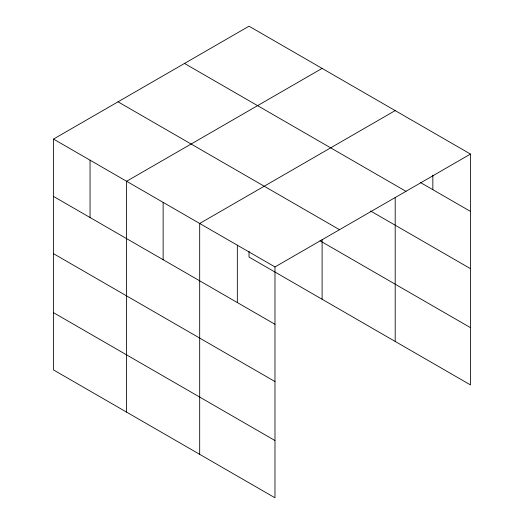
<?xml version="1.0" encoding="UTF-8"?>
<svg xmlns="http://www.w3.org/2000/svg" width="524" height="524" viewBox="0 0 524 524"><rect width="100%" height="100%" fill="white"/><g stroke="black" fill="none" stroke-linecap="round" stroke-linejoin="round"><path stroke-width="0.79" d="M395.194 197.391L395.194 341.445M249.018 251.323L249.018 257.055L470.493 384.924L470.493 154.069L249.018 26.2L53.507 139.076L53.507 369.931L274.982 497.8L274.982 266.945L53.507 139.076M322.103 68.395L126.592 181.278L126.592 412.126M395.194 110.597L199.683 223.473L199.683 454.321M274.982 266.945L470.493 154.069M420.294 182.437L470.493 211.421M184.494 63.45L405.976 191.319M370.592 211.002L470.493 268.674M118.024 101.826L339.506 229.695M319.994 240.778L470.493 327.664M53.507 196.428L274.982 324.297M53.507 253.682L274.982 381.557M53.507 312.677L274.982 440.546M432.844 175.14L432.844 189.681M322.103 239.599L322.103 299.25M237.333 245.212L237.333 302.564M163.134 202.375L163.134 259.727M90.049 160.174L90.049 217.526"/></g></svg>
